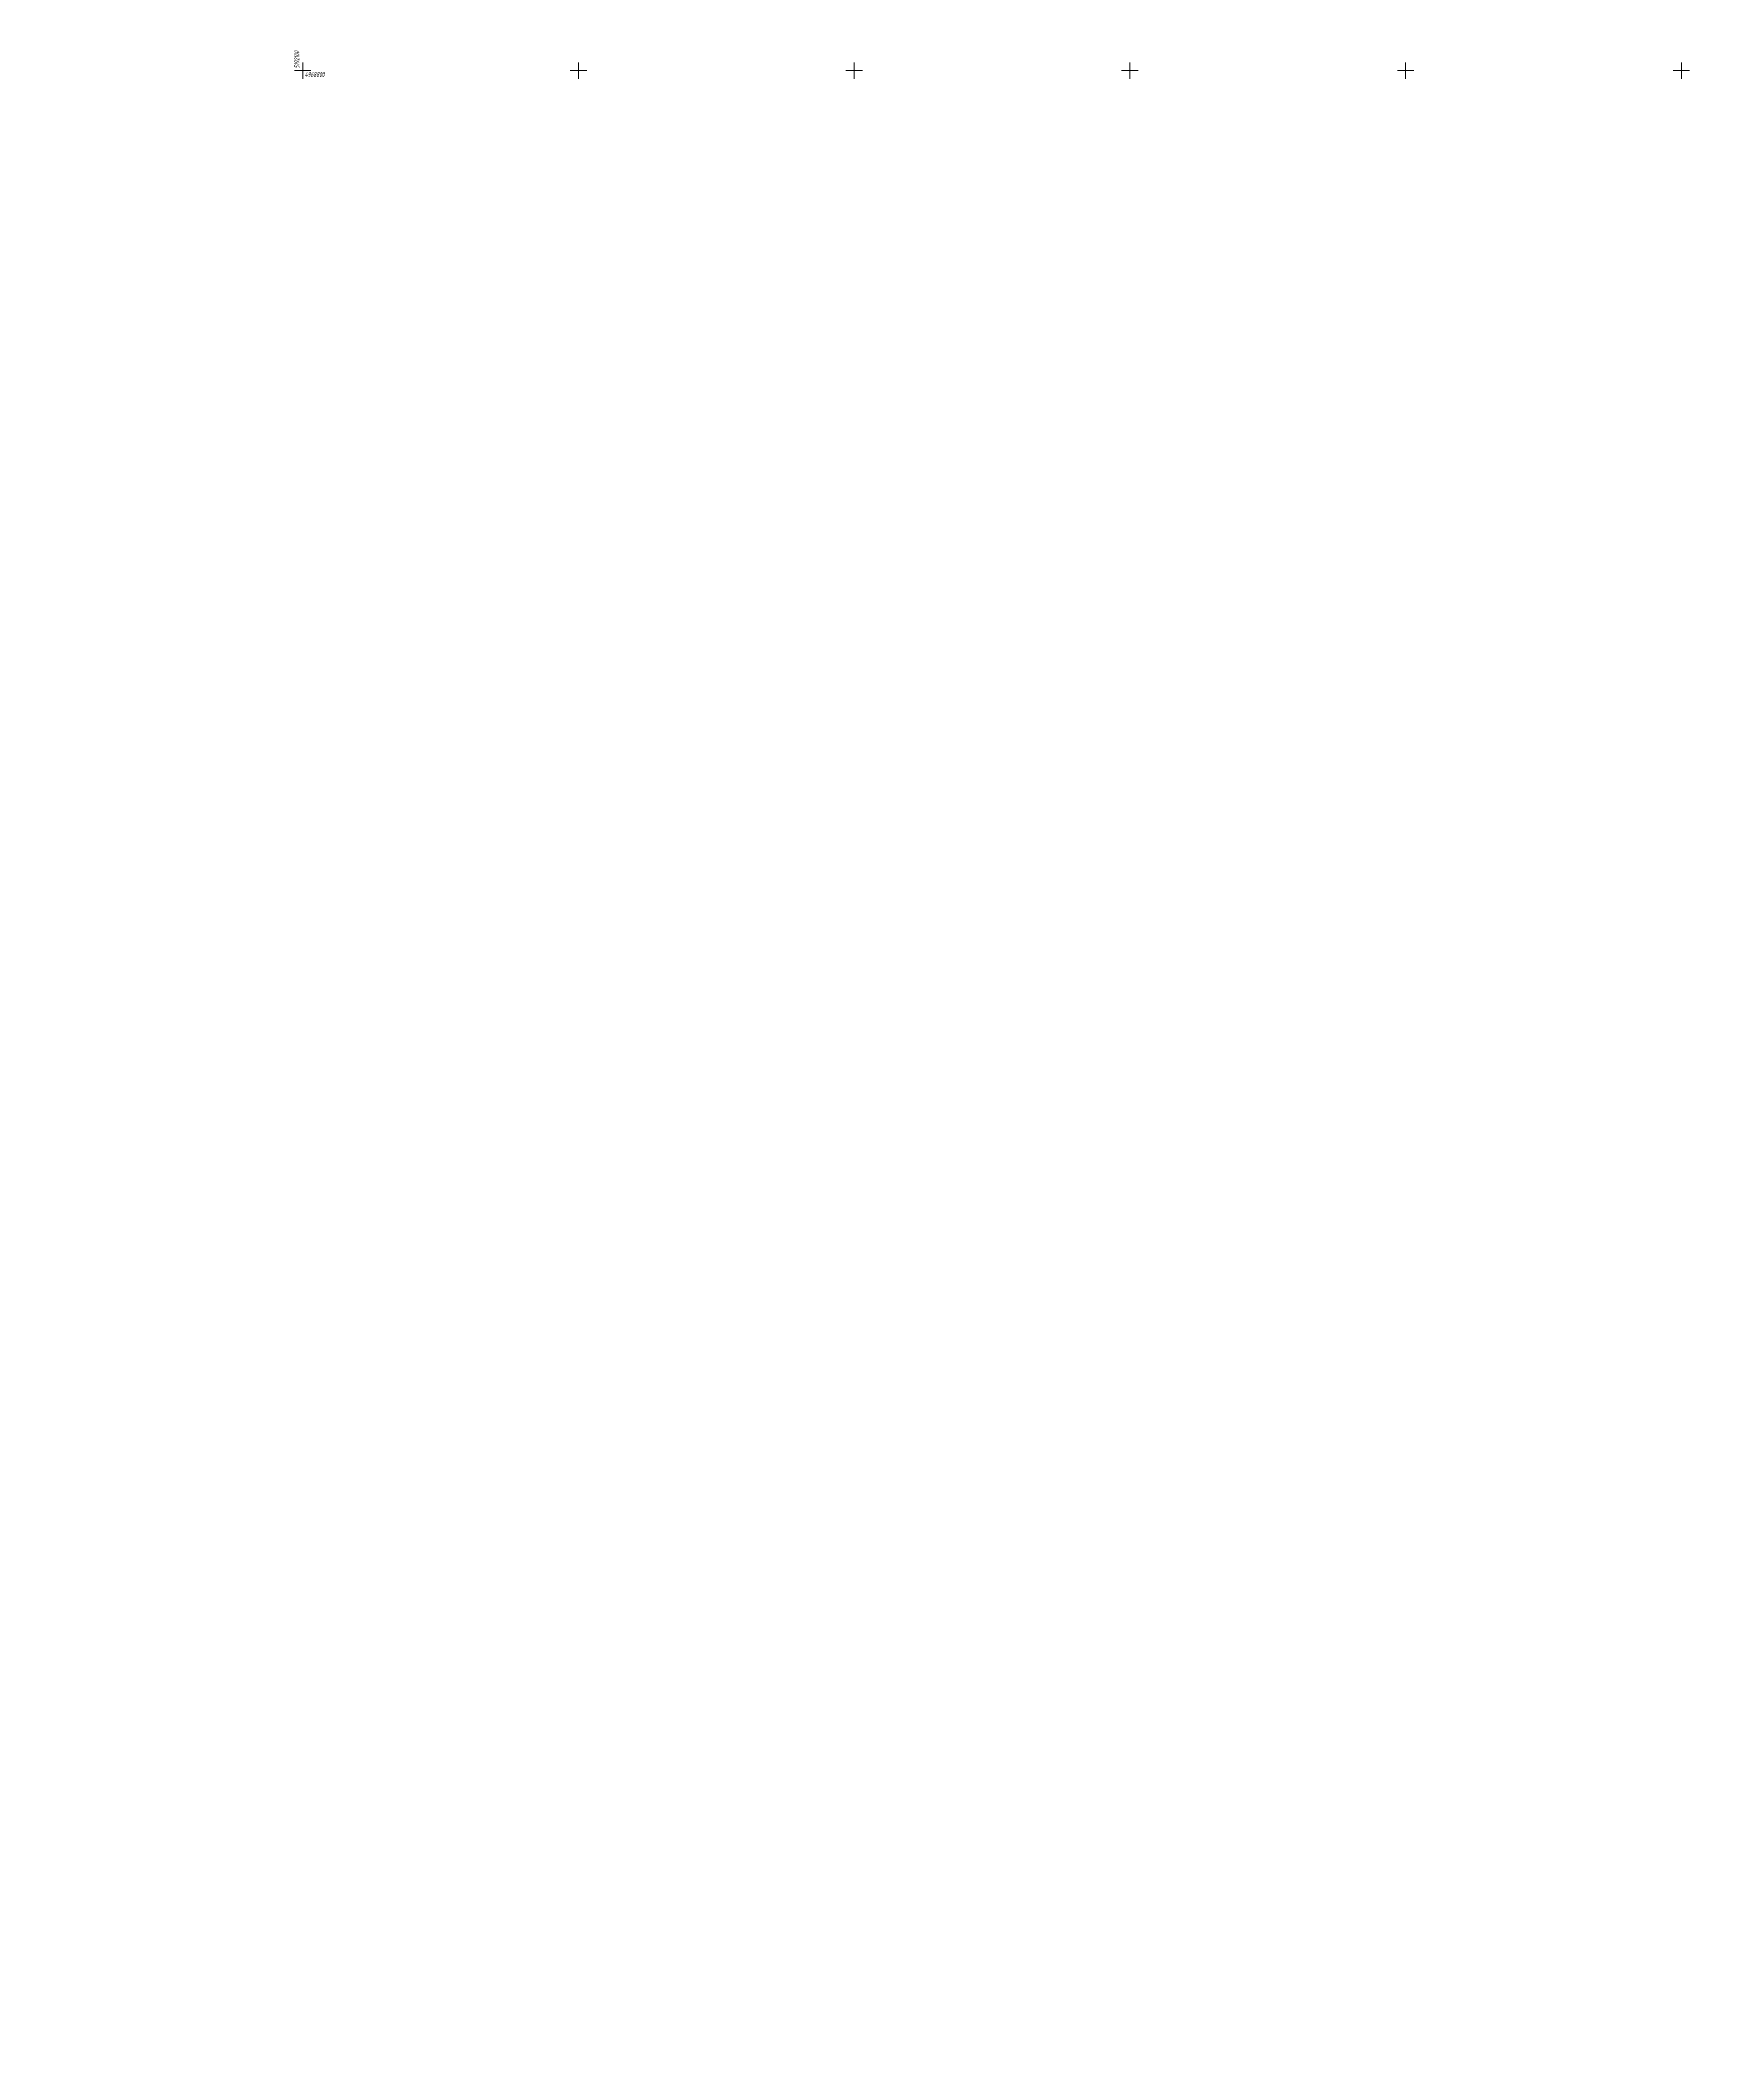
# Model space of a CAD drawing. Header units: metres. Extents: x 0 to 3282, y 0 to 1671.
# Drawn here: x 1641 to 1946, y 835.3 to 1200.9 of the extents above; entities that cross this region are included whole.
import ezdxf
from ezdxf import colors
from ezdxf.entities.mleader import LeaderData, LeaderLine
from ezdxf.math import Vec2, Vec3

# ---------------------------------------------------------------- set-up
doc = ezdxf.new("R2010")
doc.units = ezdxf.units.M
doc.layers.add('Grid', color=7, linetype='Continuous', lineweight=18, transparency=0.65)
doc.layers.add('Otm', color=7, linetype='Continuous', lineweight=18, transparency=0.65)
doc.layers.add('НВ текст', color=213, linetype='Continuous', lineweight=13)
doc.styles.get("Standard").update_dxf_attribs({"font": 'GOST_0.TTF', "oblique": 15})

# ---------------------------------------------------------------- blocks, each defined once
blk = doc.blocks.new('GRID')
at = {"layer": 'Grid', "color": 104}
blk.add_line((-1.5, 0), (1.5, 0), dxfattribs=at)
for points in [[(0, 0), (0, 1.5)], [(0, 0), (0, -1.5)]]:
    blk.add_lwpolyline(points, dxfattribs=at)

msp = doc.modelspace()

# ---------------------------------------------------------------- block references
at = {"layer": 'Grid', "color": 7, "linetype": 'Continuous'}
for p in [(1688.559, 1195.422), (1738.559, 1195.422), (1788.559, 1195.422), (1838.559, 1195.422), (1888.559, 1195.422), (1938.559, 1195.422), (1938.559, 1195.422)]:
    msp.add_blockref('GRID', p, dxfattribs=at)

# ---------------------------------------------------------------- texts
at = {"layer": 'Otm', "oblique": 13, "width": 0.8}
for s, rotation, p in [('5192100', 90.53949, (1687.954, 1195.833, 295.813)), ('4968800', 0.13959, (1688.934, 1194.271, 295.813))]:
    msp.add_text(s, height=0.9, rotation=rotation, dxfattribs=at).set_placement(p)

# ---------------------------------------------------------------- next in the draw order: leaders
at = {"layer": 'НВ текст', "color": 1, "ltscale": 100}
ml = msp.add_multileader_mtext('Standard', dxfattribs=at)
ml.set_content('Строительна площадка\\PМечети', color=1)
ml.set_leader_properties()
ml.build(insert=Vec2(0, 0))
ml.multileader.update_dxf_attribs({"has_dogleg": 0, "text_left_attachment_type": 6, "text_right_attachment_type": 6, "dogleg_length": 1, "arrow_head_size": 10, "scale": 5})
ctx = ml.context
ctx.base_point, ctx.scale, ctx.char_height, ctx.arrow_head_size, ctx.landing_gap_size, ctx.plane_origin = Vec3(2119.725, 1278.723), 5, 5, 10, 5, Vec3(10499.716, -5677.02)
ctx.left_attachment, ctx.right_attachment, ctx.text_align_type = 6, 6, 1
notes = []
notes.append((ctx, [(0, (0, 0, 0), (0, 0), (1, 0), 1, [])]))
ctx.mtext.insert, ctx.mtext.width, ctx.mtext.defined_height, ctx.mtext.alignment, ctx.mtext.flow_direction = Vec3(2142.009, 1284.723), 32.33061, 11.625, 2, 5
ctx.mtext.has_bg_fill, ctx.mtext.bg_color, ctx.mtext.bg_scale_factor, ctx.mtext.bg_transparency, ctx.mtext.use_window_bg_color = 1, -1027028792, 1.5, 0, 1
for ctx, leaders in notes:
    for number, flags, end, landing, length, lines in leaders:
        leader = LeaderData()
        leader.index, (leader.has_last_leader_line, leader.has_dogleg_vector, leader.attachment_direction) = number, flags
        leader.last_leader_point, leader.dogleg_vector, leader.dogleg_length = Vec3(end), Vec3(landing), length
        for number, points, colour, breaks in lines:
            line = LeaderLine()
            line.index, line.vertices, line.color, line.breaks = number, Vec3.list(points), colors.encode_raw_color(colour), breaks
            leader.lines.append(line)
        ctx.leaders.append(leader)

doc.saveas('drawing.dxf')
